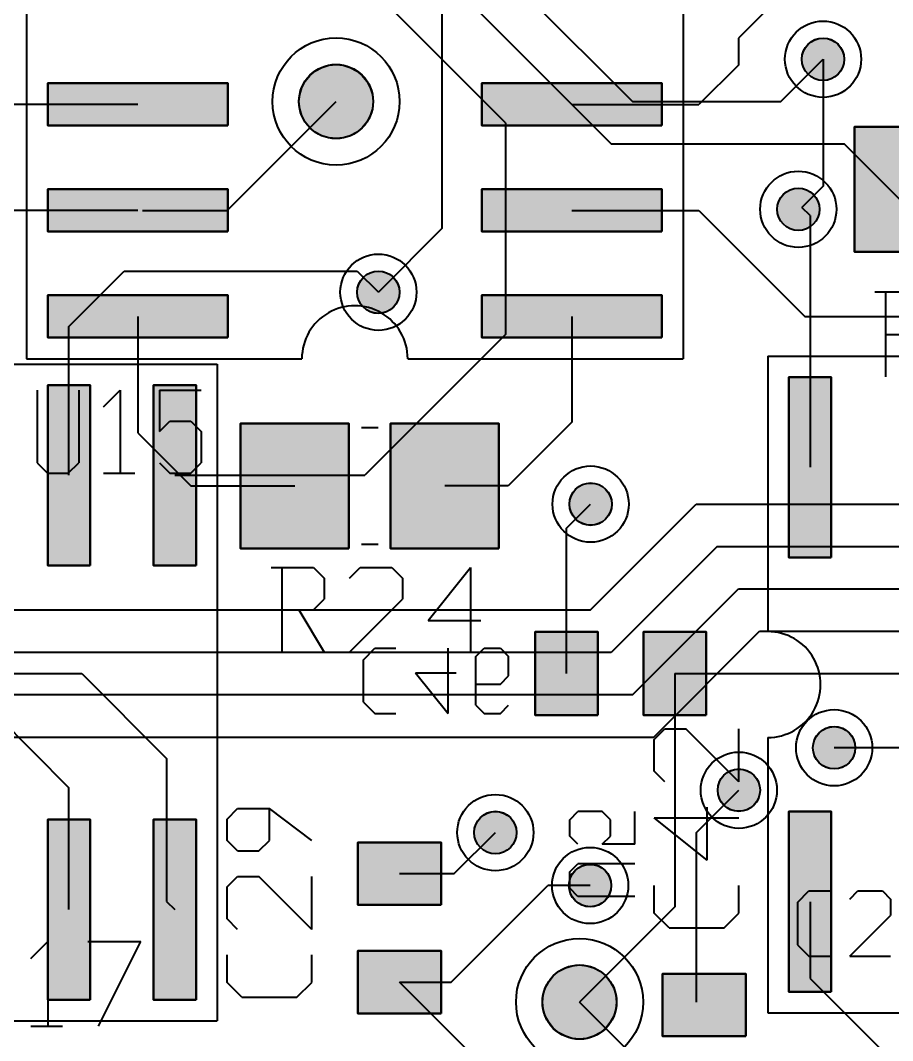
# Model space of a CAD drawing. Header units: millimetres. Extents: x 3 to 131, y 2 to 65.
# Drawn here: x 95.44 to 105.9, y 22.91 to 35.14 of the extents above; entities that cross this region are included whole.
import ezdxf

# ---------------------------------------------------------------- set-up
doc = ezdxf.new("R2010")
doc.units = ezdxf.units.MM
for name, color, linetype in [('bottom_copper', 7, 'Continuous'), ('bottom_silk', 7, 'Continuous'), ('drill_plated', 7, 'Continuous'), ('top_copper', 7, 'Continuous'), ('top_silk', 7, 'Continuous')]:
    doc.layers.add(name, color=color, linetype=linetype)

msp = doc.modelspace()

# ---------------------------------------------------------------- hatches: boundary and pattern name
at = {"layer": 'bottom_copper', "lineweight": 40}
for points in [[(105.317, 34.621), (105.302, 34.573), (105.279, 34.529), (105.247, 34.491), (105.209, 34.459), (105.165, 34.436), (105.117, 34.421), (105.068, 34.416), (105.018, 34.421), (104.971, 34.436), (104.927, 34.459), (104.888, 34.491), (104.857, 34.529), (104.833, 34.573), (104.819, 34.621), (104.814, 34.67), (104.819, 34.72), (104.833, 34.768), (104.857, 34.812), (104.888, 34.85), (104.927, 34.882), (104.971, 34.905), (105.018, 34.92), (105.068, 34.924), (105.117, 34.92), (105.165, 34.905), (105.209, 34.882), (105.247, 34.85), (105.279, 34.812), (105.302, 34.768), (105.317, 34.72), (105.322, 34.67), (105.317, 34.621)], [(99.662, 34.076), (99.636, 33.992), (99.595, 33.916), (99.54, 33.848), (99.473, 33.793), (99.396, 33.752), (99.313, 33.727), (99.226, 33.718), (99.139, 33.727), (99.056, 33.752), (98.979, 33.793), (98.911, 33.848), (98.856, 33.916), (98.815, 33.992), (98.79, 34.076), (98.781, 34.163), (98.79, 34.249), (98.815, 34.333), (98.856, 34.409), (98.911, 34.477), (98.979, 34.532), (99.056, 34.573), (99.139, 34.598), (99.226, 34.607), (99.313, 34.598), (99.396, 34.573), (99.473, 34.532), (99.54, 34.477), (99.595, 34.409), (99.636, 34.333), (99.662, 34.249), (99.67, 34.163), (99.662, 34.076)], [(105.021, 32.821), (105.006, 32.773), (104.983, 32.729), (104.951, 32.691), (104.913, 32.659), (104.869, 32.636), (104.821, 32.621), (104.771, 32.617), (104.722, 32.621), (104.674, 32.636), (104.63, 32.659), (104.592, 32.691), (104.56, 32.729), (104.537, 32.773), (104.522, 32.821), (104.517, 32.871), (104.522, 32.92), (104.537, 32.968), (104.56, 33.012), (104.592, 33.05), (104.63, 33.082), (104.674, 33.105), (104.722, 33.12), (104.771, 33.125), (104.821, 33.12), (104.869, 33.105), (104.913, 33.082), (104.951, 33.05), (104.983, 33.012), (105.006, 32.968), (105.021, 32.92), (105.025, 32.871), (105.021, 32.821)], [(99.983, 31.827), (99.968, 31.779), (99.945, 31.735), (99.913, 31.697), (99.875, 31.665), (99.831, 31.642), (99.783, 31.627), (99.734, 31.622), (99.684, 31.627), (99.637, 31.642), (99.593, 31.665), (99.554, 31.697), (99.523, 31.735), (99.499, 31.779), (99.485, 31.827), (99.48, 31.877), (99.485, 31.926), (99.499, 31.974), (99.523, 32.018), (99.554, 32.056), (99.593, 32.088), (99.637, 32.111), (99.684, 32.126), (99.734, 32.13), (99.783, 32.126), (99.831, 32.111), (99.875, 32.088), (99.913, 32.056), (99.945, 32.018), (99.968, 31.974), (99.983, 31.926), (99.988, 31.877), (99.983, 31.827)], [(105.166, 28.698), (104.658, 28.698), (104.658, 30.857), (105.166, 30.857), (105.166, 28.698)], [(96.276, 28.603), (95.768, 28.603), (95.768, 30.762), (96.276, 30.762), (96.276, 28.603)], [(97.546, 28.603), (97.038, 28.603), (97.038, 30.762), (97.546, 30.762), (97.546, 28.603)], [(102.529, 29.287), (102.515, 29.239), (102.491, 29.195), (102.46, 29.157), (102.421, 29.125), (102.377, 29.102), (102.329, 29.087), (102.28, 29.082), (102.23, 29.087), (102.183, 29.102), (102.139, 29.125), (102.1, 29.157), (102.069, 29.195), (102.045, 29.239), (102.031, 29.287), (102.026, 29.337), (102.031, 29.386), (102.045, 29.434), (102.069, 29.478), (102.1, 29.516), (102.139, 29.548), (102.183, 29.571), (102.23, 29.586), (102.28, 29.59), (102.329, 29.586), (102.377, 29.571), (102.421, 29.548), (102.46, 29.516), (102.491, 29.478), (102.515, 29.434), (102.529, 29.386), (102.534, 29.337), (102.529, 29.287)], [(102.365, 26.805), (101.615, 26.805), (101.615, 27.804), (102.365, 27.804), (102.365, 26.805)], [(103.665, 26.805), (102.915, 26.805), (102.915, 27.804), (103.665, 27.804), (103.665, 26.805)], [(105.45, 26.366), (105.436, 26.318), (105.412, 26.274), (105.381, 26.236), (105.342, 26.204), (105.298, 26.181), (105.25, 26.166), (105.201, 26.162), (105.151, 26.166), (105.104, 26.181), (105.06, 26.204), (105.021, 26.236), (104.99, 26.274), (104.966, 26.318), (104.952, 26.366), (104.947, 26.416), (104.952, 26.465), (104.966, 26.513), (104.99, 26.557), (105.021, 26.595), (105.06, 26.627), (105.104, 26.65), (105.151, 26.665), (105.201, 26.67), (105.25, 26.665), (105.298, 26.65), (105.342, 26.627), (105.381, 26.595), (105.412, 26.557), (105.436, 26.513), (105.45, 26.465), (105.455, 26.416), (105.45, 26.366)], [(104.307, 25.858), (104.293, 25.81), (104.269, 25.766), (104.238, 25.728), (104.199, 25.696), (104.155, 25.673), (104.107, 25.658), (104.058, 25.654), (104.008, 25.658), (103.961, 25.673), (103.917, 25.696), (103.878, 25.728), (103.847, 25.766), (103.823, 25.81), (103.809, 25.858), (103.804, 25.907), (103.809, 25.957), (103.823, 26.005), (103.847, 26.049), (103.878, 26.087), (103.917, 26.119), (103.961, 26.142), (104.008, 26.157), (104.058, 26.162), (104.107, 26.157), (104.155, 26.142), (104.199, 26.119), (104.238, 26.087), (104.269, 26.049), (104.293, 26.005), (104.307, 25.957), (104.312, 25.907), (104.307, 25.858)], [(101.386, 25.35), (101.372, 25.302), (101.348, 25.258), (101.317, 25.22), (101.278, 25.188), (101.234, 25.165), (101.186, 25.15), (101.137, 25.145), (101.087, 25.15), (101.04, 25.165), (100.996, 25.188), (100.957, 25.22), (100.926, 25.258), (100.902, 25.302), (100.888, 25.35), (100.883, 25.399), (100.888, 25.449), (100.902, 25.497), (100.926, 25.541), (100.957, 25.579), (100.996, 25.611), (101.04, 25.634), (101.087, 25.649), (101.137, 25.654), (101.186, 25.649), (101.234, 25.634), (101.278, 25.611), (101.317, 25.579), (101.348, 25.541), (101.372, 25.497), (101.386, 25.449), (101.391, 25.399), (101.386, 25.35)], [(105.166, 23.491), (104.658, 23.491), (104.658, 25.65), (105.166, 25.65), (105.166, 23.491)], [(96.276, 23.396), (95.768, 23.396), (95.768, 25.555), (96.276, 25.555), (96.276, 23.396)], [(97.546, 23.396), (97.038, 23.396), (97.038, 25.555), (97.546, 25.555), (97.546, 23.396)], [(102.523, 24.715), (102.508, 24.667), (102.485, 24.623), (102.453, 24.585), (102.415, 24.553), (102.371, 24.53), (102.323, 24.515), (102.274, 24.511), (102.224, 24.515), (102.177, 24.53), (102.133, 24.553), (102.094, 24.585), (102.063, 24.623), (102.039, 24.667), (102.025, 24.715), (102.02, 24.765), (102.025, 24.814), (102.039, 24.862), (102.063, 24.906), (102.094, 24.944), (102.133, 24.976), (102.177, 24.999), (102.224, 25.014), (102.274, 25.018), (102.323, 25.014), (102.371, 24.999), (102.415, 24.976), (102.453, 24.944), (102.485, 24.906), (102.508, 24.862), (102.523, 24.814), (102.528, 24.765), (102.523, 24.715)], [(102.583, 23.281), (102.557, 23.197), (102.516, 23.121), (102.461, 23.053), (102.394, 22.998), (102.317, 22.957), (102.234, 22.932), (102.147, 22.923), (102.06, 22.932), (101.977, 22.957), (101.9, 22.998), (101.832, 23.053), (101.777, 23.121), (101.736, 23.197), (101.711, 23.281), (101.702, 23.367), (101.711, 23.454), (101.736, 23.538), (101.777, 23.614), (101.832, 23.682), (101.9, 23.737), (101.977, 23.778), (102.06, 23.803), (102.147, 23.812), (102.234, 23.803), (102.317, 23.778), (102.394, 23.737), (102.461, 23.682), (102.516, 23.614), (102.557, 23.538), (102.583, 23.454), (102.591, 23.367), (102.583, 23.281)]]:
    msp.add_hatch(color=7, dxfattribs=at).paths.add_polyline_path(points, flags=0)
at = {"layer": 'drill_plated', "lineweight": 40}
for points in [[(105.317, 34.621), (105.302, 34.573), (105.279, 34.529), (105.247, 34.491), (105.209, 34.459), (105.165, 34.436), (105.117, 34.421), (105.068, 34.416), (105.018, 34.421), (104.971, 34.436), (104.927, 34.459), (104.888, 34.491), (104.857, 34.529), (104.833, 34.573), (104.819, 34.621), (104.814, 34.67), (104.819, 34.72), (104.833, 34.768), (104.857, 34.812), (104.888, 34.85), (104.927, 34.882), (104.971, 34.905), (105.018, 34.92), (105.068, 34.924), (105.117, 34.92), (105.165, 34.905), (105.209, 34.882), (105.247, 34.85), (105.279, 34.812), (105.302, 34.768), (105.317, 34.72), (105.322, 34.67), (105.317, 34.621)], [(99.662, 34.076), (99.636, 33.992), (99.595, 33.916), (99.54, 33.848), (99.473, 33.793), (99.396, 33.752), (99.313, 33.727), (99.226, 33.718), (99.139, 33.727), (99.056, 33.752), (98.979, 33.793), (98.911, 33.848), (98.856, 33.916), (98.815, 33.992), (98.79, 34.076), (98.781, 34.163), (98.79, 34.249), (98.815, 34.333), (98.856, 34.409), (98.911, 34.477), (98.979, 34.532), (99.056, 34.573), (99.139, 34.598), (99.226, 34.607), (99.313, 34.598), (99.396, 34.573), (99.473, 34.532), (99.54, 34.477), (99.595, 34.409), (99.636, 34.333), (99.662, 34.249), (99.67, 34.163), (99.662, 34.076)], [(105.021, 32.821), (105.006, 32.773), (104.983, 32.729), (104.951, 32.691), (104.913, 32.659), (104.869, 32.636), (104.821, 32.621), (104.771, 32.617), (104.722, 32.621), (104.674, 32.636), (104.63, 32.659), (104.592, 32.691), (104.56, 32.729), (104.537, 32.773), (104.522, 32.821), (104.517, 32.871), (104.522, 32.92), (104.537, 32.968), (104.56, 33.012), (104.592, 33.05), (104.63, 33.082), (104.674, 33.105), (104.722, 33.12), (104.771, 33.125), (104.821, 33.12), (104.869, 33.105), (104.913, 33.082), (104.951, 33.05), (104.983, 33.012), (105.006, 32.968), (105.021, 32.92), (105.025, 32.871), (105.021, 32.821)], [(99.983, 31.827), (99.968, 31.779), (99.945, 31.735), (99.913, 31.697), (99.875, 31.665), (99.831, 31.642), (99.783, 31.627), (99.734, 31.622), (99.684, 31.627), (99.637, 31.642), (99.593, 31.665), (99.554, 31.697), (99.523, 31.735), (99.499, 31.779), (99.485, 31.827), (99.48, 31.877), (99.485, 31.926), (99.499, 31.974), (99.523, 32.018), (99.554, 32.056), (99.593, 32.088), (99.637, 32.111), (99.684, 32.126), (99.734, 32.13), (99.783, 32.126), (99.831, 32.111), (99.875, 32.088), (99.913, 32.056), (99.945, 32.018), (99.968, 31.974), (99.983, 31.926), (99.988, 31.877), (99.983, 31.827)], [(102.529, 29.287), (102.515, 29.239), (102.491, 29.195), (102.46, 29.157), (102.421, 29.125), (102.377, 29.102), (102.329, 29.087), (102.28, 29.082), (102.23, 29.087), (102.183, 29.102), (102.139, 29.125), (102.1, 29.157), (102.069, 29.195), (102.045, 29.239), (102.031, 29.287), (102.026, 29.337), (102.031, 29.386), (102.045, 29.434), (102.069, 29.478), (102.1, 29.516), (102.139, 29.548), (102.183, 29.571), (102.23, 29.586), (102.28, 29.59), (102.329, 29.586), (102.377, 29.571), (102.421, 29.548), (102.46, 29.516), (102.491, 29.478), (102.515, 29.434), (102.529, 29.386), (102.534, 29.337), (102.529, 29.287)], [(105.45, 26.366), (105.436, 26.318), (105.412, 26.274), (105.381, 26.236), (105.342, 26.204), (105.298, 26.181), (105.25, 26.166), (105.201, 26.162), (105.151, 26.166), (105.104, 26.181), (105.06, 26.204), (105.021, 26.236), (104.99, 26.274), (104.966, 26.318), (104.952, 26.366), (104.947, 26.416), (104.952, 26.465), (104.966, 26.513), (104.99, 26.557), (105.021, 26.595), (105.06, 26.627), (105.104, 26.65), (105.151, 26.665), (105.201, 26.67), (105.25, 26.665), (105.298, 26.65), (105.342, 26.627), (105.381, 26.595), (105.412, 26.557), (105.436, 26.513), (105.45, 26.465), (105.455, 26.416), (105.45, 26.366)], [(104.307, 25.858), (104.293, 25.81), (104.269, 25.766), (104.238, 25.728), (104.199, 25.696), (104.155, 25.673), (104.107, 25.658), (104.058, 25.654), (104.008, 25.658), (103.961, 25.673), (103.917, 25.696), (103.878, 25.728), (103.847, 25.766), (103.823, 25.81), (103.809, 25.858), (103.804, 25.907), (103.809, 25.957), (103.823, 26.005), (103.847, 26.049), (103.878, 26.087), (103.917, 26.119), (103.961, 26.142), (104.008, 26.157), (104.058, 26.162), (104.107, 26.157), (104.155, 26.142), (104.199, 26.119), (104.238, 26.087), (104.269, 26.049), (104.293, 26.005), (104.307, 25.957), (104.312, 25.907), (104.307, 25.858)], [(101.386, 25.35), (101.372, 25.302), (101.348, 25.258), (101.317, 25.22), (101.278, 25.188), (101.234, 25.165), (101.186, 25.15), (101.137, 25.145), (101.087, 25.15), (101.04, 25.165), (100.996, 25.188), (100.957, 25.22), (100.926, 25.258), (100.902, 25.302), (100.888, 25.35), (100.883, 25.399), (100.888, 25.449), (100.902, 25.497), (100.926, 25.541), (100.957, 25.579), (100.996, 25.611), (101.04, 25.634), (101.087, 25.649), (101.137, 25.654), (101.186, 25.649), (101.234, 25.634), (101.278, 25.611), (101.317, 25.579), (101.348, 25.541), (101.372, 25.497), (101.386, 25.449), (101.391, 25.399), (101.386, 25.35)], [(102.523, 24.715), (102.508, 24.667), (102.485, 24.623), (102.453, 24.585), (102.415, 24.553), (102.371, 24.53), (102.323, 24.515), (102.274, 24.511), (102.224, 24.515), (102.177, 24.53), (102.133, 24.553), (102.094, 24.585), (102.063, 24.623), (102.039, 24.667), (102.025, 24.715), (102.02, 24.765), (102.025, 24.814), (102.039, 24.862), (102.063, 24.906), (102.094, 24.944), (102.133, 24.976), (102.177, 24.999), (102.224, 25.014), (102.274, 25.018), (102.323, 25.014), (102.371, 24.999), (102.415, 24.976), (102.453, 24.944), (102.485, 24.906), (102.508, 24.862), (102.523, 24.814), (102.528, 24.765), (102.523, 24.715)], [(102.583, 23.281), (102.557, 23.197), (102.516, 23.121), (102.461, 23.053), (102.394, 22.998), (102.317, 22.957), (102.234, 22.932), (102.147, 22.923), (102.06, 22.932), (101.977, 22.957), (101.9, 22.998), (101.832, 23.053), (101.777, 23.121), (101.736, 23.197), (101.711, 23.281), (101.702, 23.367), (101.711, 23.454), (101.736, 23.538), (101.777, 23.614), (101.832, 23.682), (101.9, 23.737), (101.977, 23.778), (102.06, 23.803), (102.147, 23.812), (102.234, 23.803), (102.317, 23.778), (102.394, 23.737), (102.461, 23.682), (102.516, 23.614), (102.557, 23.538), (102.583, 23.454), (102.591, 23.367), (102.583, 23.281)]]:
    msp.add_hatch(color=7, dxfattribs=at).paths.add_polyline_path(points, flags=0)
at = {"layer": 'top_copper', "lineweight": 40}
for points in [[(105.317, 34.621), (105.302, 34.573), (105.279, 34.529), (105.247, 34.491), (105.209, 34.459), (105.165, 34.436), (105.117, 34.421), (105.068, 34.416), (105.018, 34.421), (104.971, 34.436), (104.927, 34.459), (104.888, 34.491), (104.857, 34.529), (104.833, 34.573), (104.819, 34.621), (104.814, 34.67), (104.819, 34.72), (104.833, 34.768), (104.857, 34.812), (104.888, 34.85), (104.927, 34.882), (104.971, 34.905), (105.018, 34.92), (105.068, 34.924), (105.117, 34.92), (105.165, 34.905), (105.209, 34.882), (105.247, 34.85), (105.279, 34.812), (105.302, 34.768), (105.317, 34.72), (105.322, 34.67), (105.317, 34.621)], [(99.662, 34.076), (99.636, 33.992), (99.595, 33.916), (99.54, 33.848), (99.473, 33.793), (99.396, 33.752), (99.313, 33.727), (99.226, 33.718), (99.139, 33.727), (99.056, 33.752), (98.979, 33.793), (98.911, 33.848), (98.856, 33.916), (98.815, 33.992), (98.79, 34.076), (98.781, 34.163), (98.79, 34.249), (98.815, 34.333), (98.856, 34.409), (98.911, 34.477), (98.979, 34.532), (99.056, 34.573), (99.139, 34.598), (99.226, 34.607), (99.313, 34.598), (99.396, 34.573), (99.473, 34.532), (99.54, 34.477), (99.595, 34.409), (99.636, 34.333), (99.662, 34.249), (99.67, 34.163), (99.662, 34.076)], [(97.927, 33.874), (95.768, 33.874), (95.768, 34.382), (97.927, 34.382), (97.927, 33.874)], [(103.134, 33.874), (100.975, 33.874), (100.975, 34.382), (103.134, 34.382), (103.134, 33.874)], [(106.746, 32.362), (105.447, 32.362), (105.447, 33.861), (106.746, 33.861), (106.746, 32.362)], [(97.927, 32.604), (95.768, 32.604), (95.768, 33.112), (97.927, 33.112), (97.927, 32.604)], [(103.134, 32.604), (100.975, 32.604), (100.975, 33.112), (103.134, 33.112), (103.134, 32.604)], [(105.021, 32.821), (105.006, 32.773), (104.983, 32.729), (104.951, 32.691), (104.913, 32.659), (104.869, 32.636), (104.821, 32.621), (104.771, 32.617), (104.722, 32.621), (104.674, 32.636), (104.63, 32.659), (104.592, 32.691), (104.56, 32.729), (104.537, 32.773), (104.522, 32.821), (104.517, 32.871), (104.522, 32.92), (104.537, 32.968), (104.56, 33.012), (104.592, 33.05), (104.63, 33.082), (104.674, 33.105), (104.722, 33.12), (104.771, 33.125), (104.821, 33.12), (104.869, 33.105), (104.913, 33.082), (104.951, 33.05), (104.983, 33.012), (105.006, 32.968), (105.021, 32.92), (105.025, 32.871), (105.021, 32.821)], [(99.983, 31.827), (99.968, 31.779), (99.945, 31.735), (99.913, 31.697), (99.875, 31.665), (99.831, 31.642), (99.783, 31.627), (99.734, 31.622), (99.684, 31.627), (99.637, 31.642), (99.593, 31.665), (99.554, 31.697), (99.523, 31.735), (99.499, 31.779), (99.485, 31.827), (99.48, 31.877), (99.485, 31.926), (99.499, 31.974), (99.523, 32.018), (99.554, 32.056), (99.593, 32.088), (99.637, 32.111), (99.684, 32.126), (99.734, 32.13), (99.783, 32.126), (99.831, 32.111), (99.875, 32.088), (99.913, 32.056), (99.945, 32.018), (99.968, 31.974), (99.983, 31.926), (99.988, 31.877), (99.983, 31.827)], [(97.927, 31.334), (95.768, 31.334), (95.768, 31.842), (97.927, 31.842), (97.927, 31.334)], [(103.134, 31.334), (100.975, 31.334), (100.975, 31.842), (103.134, 31.842), (103.134, 31.334)], [(99.38, 28.806), (98.081, 28.806), (98.081, 30.305), (99.38, 30.305), (99.38, 28.806)], [(101.18, 28.806), (99.88, 28.806), (99.88, 30.305), (101.18, 30.305), (101.18, 28.806)], [(102.529, 29.287), (102.515, 29.239), (102.491, 29.195), (102.46, 29.157), (102.421, 29.125), (102.377, 29.102), (102.329, 29.087), (102.28, 29.082), (102.23, 29.087), (102.183, 29.102), (102.139, 29.125), (102.1, 29.157), (102.069, 29.195), (102.045, 29.239), (102.031, 29.287), (102.026, 29.337), (102.031, 29.386), (102.045, 29.434), (102.069, 29.478), (102.1, 29.516), (102.139, 29.548), (102.183, 29.571), (102.23, 29.586), (102.28, 29.59), (102.329, 29.586), (102.377, 29.571), (102.421, 29.548), (102.46, 29.516), (102.491, 29.478), (102.515, 29.434), (102.529, 29.386), (102.534, 29.337), (102.529, 29.287)], [(105.45, 26.366), (105.436, 26.318), (105.412, 26.274), (105.381, 26.236), (105.342, 26.204), (105.298, 26.181), (105.25, 26.166), (105.201, 26.162), (105.151, 26.166), (105.104, 26.181), (105.06, 26.204), (105.021, 26.236), (104.99, 26.274), (104.966, 26.318), (104.952, 26.366), (104.947, 26.416), (104.952, 26.465), (104.966, 26.513), (104.99, 26.557), (105.021, 26.595), (105.06, 26.627), (105.104, 26.65), (105.151, 26.665), (105.201, 26.67), (105.25, 26.665), (105.298, 26.65), (105.342, 26.627), (105.381, 26.595), (105.412, 26.557), (105.436, 26.513), (105.45, 26.465), (105.455, 26.416), (105.45, 26.366)], [(104.307, 25.858), (104.293, 25.81), (104.269, 25.766), (104.238, 25.728), (104.199, 25.696), (104.155, 25.673), (104.107, 25.658), (104.058, 25.654), (104.008, 25.658), (103.961, 25.673), (103.917, 25.696), (103.878, 25.728), (103.847, 25.766), (103.823, 25.81), (103.809, 25.858), (103.804, 25.907), (103.809, 25.957), (103.823, 26.005), (103.847, 26.049), (103.878, 26.087), (103.917, 26.119), (103.961, 26.142), (104.008, 26.157), (104.058, 26.162), (104.107, 26.157), (104.155, 26.142), (104.199, 26.119), (104.238, 26.087), (104.269, 26.049), (104.293, 26.005), (104.307, 25.957), (104.312, 25.907), (104.307, 25.858)], [(101.386, 25.35), (101.372, 25.302), (101.348, 25.258), (101.317, 25.22), (101.278, 25.188), (101.234, 25.165), (101.186, 25.15), (101.137, 25.145), (101.087, 25.15), (101.04, 25.165), (100.996, 25.188), (100.957, 25.22), (100.926, 25.258), (100.902, 25.302), (100.888, 25.35), (100.883, 25.399), (100.888, 25.449), (100.902, 25.497), (100.926, 25.541), (100.957, 25.579), (100.996, 25.611), (101.04, 25.634), (101.087, 25.649), (101.137, 25.654), (101.186, 25.649), (101.234, 25.634), (101.278, 25.611), (101.317, 25.579), (101.348, 25.541), (101.372, 25.497), (101.386, 25.449), (101.391, 25.399), (101.386, 25.35)], [(100.488, 24.532), (99.488, 24.532), (99.488, 25.281), (100.488, 25.281), (100.488, 24.532)], [(102.523, 24.715), (102.508, 24.667), (102.485, 24.623), (102.453, 24.585), (102.415, 24.553), (102.371, 24.53), (102.323, 24.515), (102.274, 24.511), (102.224, 24.515), (102.177, 24.53), (102.133, 24.553), (102.094, 24.585), (102.063, 24.623), (102.039, 24.667), (102.025, 24.715), (102.02, 24.765), (102.025, 24.814), (102.039, 24.862), (102.063, 24.906), (102.094, 24.944), (102.133, 24.976), (102.177, 24.999), (102.224, 25.014), (102.274, 25.018), (102.323, 25.014), (102.371, 24.999), (102.415, 24.976), (102.453, 24.944), (102.485, 24.906), (102.508, 24.862), (102.523, 24.814), (102.528, 24.765), (102.523, 24.715)], [(100.488, 23.232), (99.488, 23.232), (99.488, 23.981), (100.488, 23.981), (100.488, 23.232)], [(102.583, 23.281), (102.557, 23.197), (102.516, 23.121), (102.461, 23.053), (102.394, 22.998), (102.317, 22.957), (102.234, 22.932), (102.147, 22.923), (102.06, 22.932), (101.977, 22.957), (101.9, 22.998), (101.832, 23.053), (101.777, 23.121), (101.736, 23.197), (101.711, 23.281), (101.702, 23.367), (101.711, 23.454), (101.736, 23.538), (101.777, 23.614), (101.832, 23.682), (101.9, 23.737), (101.977, 23.778), (102.06, 23.803), (102.147, 23.812), (102.234, 23.803), (102.317, 23.778), (102.394, 23.737), (102.461, 23.682), (102.516, 23.614), (102.557, 23.538), (102.583, 23.454), (102.591, 23.367), (102.583, 23.281)], [(104.142, 22.958), (103.142, 22.958), (103.142, 23.707), (104.142, 23.707), (104.142, 22.958)]]:
    msp.add_hatch(color=7, dxfattribs=at).paths.add_polyline_path(points, flags=0)

# ---------------------------------------------------------------- linework, layer by layer
at = {"layer": 'bottom_copper', "color": 7, "lineweight": 40}
for p, q in [((99.48, 37.465), (102.782, 34.163)), ((99.226, 36.957), (102.528, 33.654)), ((101.258, 33.908), (98.972, 36.194)), ((104.56, 34.163), (105.068, 34.67)), ((102.782, 34.163), (104.56, 34.163)), ((101.258, 33.908), (101.258, 31.369)), ((102.528, 33.654), (105.322, 33.654)), ((106.182, 32.795), (105.322, 33.654)), ((104.912, 32.795), (104.814, 32.892)), ((104.912, 32.795), (104.912, 29.778)), ((96.022, 31.467), (96.686, 32.13)), ((96.686, 32.13), (99.48, 32.13)), ((99.48, 32.13), (99.734, 31.877)), ((96.022, 29.683), (96.022, 31.467)), ((101.258, 31.369), (99.572, 29.683)), ((105.166, 30.857), (104.658, 30.857)), ((104.658, 30.857), (104.658, 28.698)), ((105.166, 28.698), (105.166, 30.857)), ((96.276, 30.762), (95.768, 30.762)), ((95.768, 30.762), (95.768, 28.603)), ((96.276, 28.603), (96.276, 30.762)), ((97.546, 30.762), (97.038, 30.762)), ((97.038, 30.762), (97.038, 28.603)), ((97.546, 28.603), (97.546, 30.762)), ((97.292, 29.683), (99.572, 29.683)), ((101.99, 29.047), (102.28, 29.337)), ((101.99, 27.305), (101.99, 29.047)), ((104.658, 28.698), (105.166, 28.698)), ((95.768, 28.603), (96.276, 28.603)), ((97.038, 28.603), (97.546, 28.603)), ((102.365, 27.804), (101.615, 27.804)), ((101.615, 27.804), (101.615, 26.805)), ((102.365, 26.805), (102.365, 27.804)), ((103.665, 27.804), (102.915, 27.804)), ((102.915, 27.804), (102.915, 26.805)), ((103.665, 26.805), (103.665, 27.804)), ((86.018, 27.305), (96.178, 27.305)), ((96.178, 27.305), (97.194, 26.288)), ((103.29, 27.305), (103.29, 24.511)), ((103.29, 27.305), (107.608, 27.305)), ((95.162, 26.797), (96.022, 25.937)), ((101.615, 26.805), (102.365, 26.805)), ((102.915, 26.805), (103.665, 26.805)), ((107.233, 26.416), (105.201, 26.416)), ((97.194, 26.288), (97.194, 24.574)), ((96.022, 24.476), (96.022, 25.937)), ((105.166, 25.65), (104.658, 25.65)), ((104.658, 25.65), (104.658, 23.491)), ((105.166, 23.491), (105.166, 25.65)), ((96.276, 25.555), (95.768, 25.555)), ((95.768, 25.555), (95.768, 23.396)), ((96.276, 23.396), (96.276, 25.555)), ((97.546, 25.555), (97.038, 25.555)), ((97.038, 25.555), (97.038, 23.396)), ((97.546, 23.396), (97.546, 25.555)), ((97.194, 24.574), (97.292, 24.476)), ((103.29, 24.511), (102.147, 23.367)), ((104.912, 24.571), (104.912, 23.651)), ((104.912, 23.651), (105.83, 22.733)), ((104.658, 23.491), (105.166, 23.491)), ((95.768, 23.396), (96.276, 23.396)), ((97.038, 23.396), (97.546, 23.396))]:
    msp.add_line(p, q, dxfattribs=at)
for points in [[(105.317, 34.621), (105.302, 34.573), (105.279, 34.529), (105.247, 34.491), (105.209, 34.459), (105.165, 34.436), (105.117, 34.421), (105.068, 34.416), (105.018, 34.421), (104.971, 34.436), (104.927, 34.459), (104.888, 34.491), (104.857, 34.529), (104.833, 34.573), (104.819, 34.621), (104.814, 34.67), (104.819, 34.72), (104.833, 34.768), (104.857, 34.812), (104.888, 34.85), (104.927, 34.882), (104.971, 34.905), (105.018, 34.92), (105.068, 34.924), (105.117, 34.92), (105.165, 34.905), (105.209, 34.882), (105.247, 34.85), (105.279, 34.812), (105.302, 34.768), (105.317, 34.72), (105.322, 34.67), (105.317, 34.621)], [(99.662, 34.076), (99.636, 33.992), (99.595, 33.916), (99.54, 33.848), (99.473, 33.793), (99.396, 33.752), (99.313, 33.727), (99.226, 33.718), (99.139, 33.727), (99.056, 33.752), (98.979, 33.793), (98.911, 33.848), (98.856, 33.916), (98.815, 33.992), (98.79, 34.076), (98.781, 34.163), (98.79, 34.249), (98.815, 34.333), (98.856, 34.409), (98.911, 34.477), (98.979, 34.532), (99.056, 34.573), (99.139, 34.598), (99.226, 34.607), (99.313, 34.598), (99.396, 34.573), (99.473, 34.532), (99.54, 34.477), (99.595, 34.409), (99.636, 34.333), (99.662, 34.249), (99.67, 34.163), (99.662, 34.076)], [(105.021, 32.821), (105.006, 32.773), (104.983, 32.729), (104.951, 32.691), (104.913, 32.659), (104.869, 32.636), (104.821, 32.621), (104.771, 32.617), (104.722, 32.621), (104.674, 32.636), (104.63, 32.659), (104.592, 32.691), (104.56, 32.729), (104.537, 32.773), (104.522, 32.821), (104.517, 32.871), (104.522, 32.92), (104.537, 32.968), (104.56, 33.012), (104.592, 33.05), (104.63, 33.082), (104.674, 33.105), (104.722, 33.12), (104.771, 33.125), (104.821, 33.12), (104.869, 33.105), (104.913, 33.082), (104.951, 33.05), (104.983, 33.012), (105.006, 32.968), (105.021, 32.92), (105.025, 32.871), (105.021, 32.821)], [(99.983, 31.827), (99.968, 31.779), (99.945, 31.735), (99.913, 31.697), (99.875, 31.665), (99.831, 31.642), (99.783, 31.627), (99.734, 31.622), (99.684, 31.627), (99.637, 31.642), (99.593, 31.665), (99.554, 31.697), (99.523, 31.735), (99.499, 31.779), (99.485, 31.827), (99.48, 31.877), (99.485, 31.926), (99.499, 31.974), (99.523, 32.018), (99.554, 32.056), (99.593, 32.088), (99.637, 32.111), (99.684, 32.126), (99.734, 32.13), (99.783, 32.126), (99.831, 32.111), (99.875, 32.088), (99.913, 32.056), (99.945, 32.018), (99.968, 31.974), (99.983, 31.926), (99.988, 31.877), (99.983, 31.827)], [(105.166, 28.698), (104.658, 28.698), (104.658, 30.857), (105.166, 30.857), (105.166, 28.698)], [(96.276, 28.603), (95.768, 28.603), (95.768, 30.762), (96.276, 30.762), (96.276, 28.603)], [(97.546, 28.603), (97.038, 28.603), (97.038, 30.762), (97.546, 30.762), (97.546, 28.603)], [(102.529, 29.287), (102.515, 29.239), (102.491, 29.195), (102.46, 29.157), (102.421, 29.125), (102.377, 29.102), (102.329, 29.087), (102.28, 29.082), (102.23, 29.087), (102.183, 29.102), (102.139, 29.125), (102.1, 29.157), (102.069, 29.195), (102.045, 29.239), (102.031, 29.287), (102.026, 29.337), (102.031, 29.386), (102.045, 29.434), (102.069, 29.478), (102.1, 29.516), (102.139, 29.548), (102.183, 29.571), (102.23, 29.586), (102.28, 29.59), (102.329, 29.586), (102.377, 29.571), (102.421, 29.548), (102.46, 29.516), (102.491, 29.478), (102.515, 29.434), (102.529, 29.386), (102.534, 29.337), (102.529, 29.287)], [(102.365, 26.805), (101.615, 26.805), (101.615, 27.804), (102.365, 27.804), (102.365, 26.805)], [(103.665, 26.805), (102.915, 26.805), (102.915, 27.804), (103.665, 27.804), (103.665, 26.805)], [(105.45, 26.366), (105.436, 26.318), (105.412, 26.274), (105.381, 26.236), (105.342, 26.204), (105.298, 26.181), (105.25, 26.166), (105.201, 26.162), (105.151, 26.166), (105.104, 26.181), (105.06, 26.204), (105.021, 26.236), (104.99, 26.274), (104.966, 26.318), (104.952, 26.366), (104.947, 26.416), (104.952, 26.465), (104.966, 26.513), (104.99, 26.557), (105.021, 26.595), (105.06, 26.627), (105.104, 26.65), (105.151, 26.665), (105.201, 26.67), (105.25, 26.665), (105.298, 26.65), (105.342, 26.627), (105.381, 26.595), (105.412, 26.557), (105.436, 26.513), (105.45, 26.465), (105.455, 26.416), (105.45, 26.366)], [(104.307, 25.858), (104.293, 25.81), (104.269, 25.766), (104.238, 25.728), (104.199, 25.696), (104.155, 25.673), (104.107, 25.658), (104.058, 25.654), (104.008, 25.658), (103.961, 25.673), (103.917, 25.696), (103.878, 25.728), (103.847, 25.766), (103.823, 25.81), (103.809, 25.858), (103.804, 25.907), (103.809, 25.957), (103.823, 26.005), (103.847, 26.049), (103.878, 26.087), (103.917, 26.119), (103.961, 26.142), (104.008, 26.157), (104.058, 26.162), (104.107, 26.157), (104.155, 26.142), (104.199, 26.119), (104.238, 26.087), (104.269, 26.049), (104.293, 26.005), (104.307, 25.957), (104.312, 25.907), (104.307, 25.858)], [(101.386, 25.35), (101.372, 25.302), (101.348, 25.258), (101.317, 25.22), (101.278, 25.188), (101.234, 25.165), (101.186, 25.15), (101.137, 25.145), (101.087, 25.15), (101.04, 25.165), (100.996, 25.188), (100.957, 25.22), (100.926, 25.258), (100.902, 25.302), (100.888, 25.35), (100.883, 25.399), (100.888, 25.449), (100.902, 25.497), (100.926, 25.541), (100.957, 25.579), (100.996, 25.611), (101.04, 25.634), (101.087, 25.649), (101.137, 25.654), (101.186, 25.649), (101.234, 25.634), (101.278, 25.611), (101.317, 25.579), (101.348, 25.541), (101.372, 25.497), (101.386, 25.449), (101.391, 25.399), (101.386, 25.35)], [(105.166, 23.491), (104.658, 23.491), (104.658, 25.65), (105.166, 25.65), (105.166, 23.491)], [(96.276, 23.396), (95.768, 23.396), (95.768, 25.555), (96.276, 25.555), (96.276, 23.396)], [(97.546, 23.396), (97.038, 23.396), (97.038, 25.555), (97.546, 25.555), (97.546, 23.396)], [(102.523, 24.715), (102.508, 24.667), (102.485, 24.623), (102.453, 24.585), (102.415, 24.553), (102.371, 24.53), (102.323, 24.515), (102.274, 24.511), (102.224, 24.515), (102.177, 24.53), (102.133, 24.553), (102.094, 24.585), (102.063, 24.623), (102.039, 24.667), (102.025, 24.715), (102.02, 24.765), (102.025, 24.814), (102.039, 24.862), (102.063, 24.906), (102.094, 24.944), (102.133, 24.976), (102.177, 24.999), (102.224, 25.014), (102.274, 25.018), (102.323, 25.014), (102.371, 24.999), (102.415, 24.976), (102.453, 24.944), (102.485, 24.906), (102.508, 24.862), (102.523, 24.814), (102.528, 24.765), (102.523, 24.715)], [(102.583, 23.281), (102.557, 23.197), (102.516, 23.121), (102.461, 23.053), (102.394, 22.998), (102.317, 22.957), (102.234, 22.932), (102.147, 22.923), (102.06, 22.932), (101.977, 22.957), (101.9, 22.998), (101.832, 23.053), (101.777, 23.121), (101.736, 23.197), (101.711, 23.281), (101.702, 23.367), (101.711, 23.454), (101.736, 23.538), (101.777, 23.614), (101.832, 23.682), (101.9, 23.737), (101.977, 23.778), (102.06, 23.803), (102.147, 23.812), (102.234, 23.803), (102.317, 23.778), (102.394, 23.737), (102.461, 23.682), (102.516, 23.614), (102.557, 23.538), (102.583, 23.454), (102.591, 23.367), (102.583, 23.281)]]:
    msp.add_lwpolyline(points, close=True, dxfattribs=at)
for centre, major_axis in [((105.068, 34.67), (0.457, 0)), ((99.226, 34.163), (0.762, 0)), ((105.068, 34.67), (0.254, 0)), ((99.226, 34.163), (0.445, 0)), ((104.771, 32.871), (0.457, 0)), ((104.771, 32.871), (0.254, 0)), ((99.734, 31.877), (0.457, 0)), ((99.734, 31.877), (0.254, 0)), ((102.28, 29.337), (0.457, 0)), ((102.28, 29.337), (0.254, 0)), ((105.201, 26.416), (0.457, 0)), ((105.201, 26.416), (0.254, 0)), ((104.058, 25.907), (0.457, 0)), ((104.058, 25.907), (0.254, 0)), ((101.137, 25.399), (0.457, 0)), ((101.137, 25.399), (0.254, 0)), ((102.274, 24.765), (0.457, 0)), ((102.274, 24.765), (0.254, 0)), ((102.147, 23.367), (0.762, 0)), ((102.147, 23.367), (0.445, 0))]:
    msp.add_ellipse(centre, major_axis=major_axis, ratio=1, dxfattribs=at)
at = {"layer": 'bottom_silk', "color": 7, "lineweight": 40}
for p, q in [((104.404, 31.111), (104.404, 27.809)), ((104.404, 31.111), (114.31, 31.111)), ((87.894, 31.016), (97.8, 31.016)), ((97.8, 31.016), (97.8, 23.142)), ((99.554, 27.472), (99.691, 27.609)), ((99.691, 27.609), (99.945, 27.609)), ((100.571, 26.827), (100.571, 27.609)), ((100.903, 27.512), (101.001, 27.609)), ((101.001, 27.609), (101.197, 27.609)), ((101.197, 27.609), (101.294, 27.512)), ((99.554, 26.964), (99.554, 27.472)), ((100.903, 26.925), (100.903, 27.512)), ((101.294, 27.277), (101.294, 27.512)), ((100.18, 27.316), (100.571, 26.827)), ((100.18, 27.316), (100.668, 27.316)), ((101.197, 27.179), (101.294, 27.277)), ((100.903, 27.179), (101.197, 27.179)), ((99.554, 26.964), (99.691, 26.827)), ((100.903, 26.925), (101.001, 26.827)), ((101.197, 26.827), (101.294, 26.925)), ((99.691, 26.827), (99.945, 26.827)), ((101.001, 26.827), (101.197, 26.827)), ((104.404, 26.539), (104.404, 23.237)), ((102.029, 25.553), (102.127, 25.651)), ((102.42, 25.651), (102.127, 25.651)), ((102.518, 25.553), (102.42, 25.651)), ((102.811, 25.26), (102.811, 25.651)), ((102.029, 25.358), (102.029, 25.553)), ((102.518, 25.358), (102.518, 25.553)), ((102.127, 25.26), (102.029, 25.358)), ((102.42, 25.26), (102.518, 25.358)), ((102.811, 25.26), (102.42, 25.26)), ((102.029, 24.927), (102.127, 25.025)), ((102.811, 25.025), (102.127, 25.025)), ((102.029, 24.732), (102.029, 24.927)), ((102.127, 24.634), (102.029, 24.732)), ((102.811, 24.634), (102.127, 24.634)), ((87.894, 23.142), (97.8, 23.142)), ((104.404, 23.237), (114.31, 23.237))]:
    msp.add_line(p, q, dxfattribs=at)
msp.add_ellipse((104.404, 27.174), major_axis=(0.635, 0), ratio=1, start_param=4.712389, end_param=7.853982, dxfattribs=at)
at = {"layer": 'drill_plated', "color": 7, "lineweight": 40}
for points in [[(105.317, 34.621), (105.302, 34.573), (105.279, 34.529), (105.247, 34.491), (105.209, 34.459), (105.165, 34.436), (105.117, 34.421), (105.068, 34.416), (105.018, 34.421), (104.971, 34.436), (104.927, 34.459), (104.888, 34.491), (104.857, 34.529), (104.833, 34.573), (104.819, 34.621), (104.814, 34.67), (104.819, 34.72), (104.833, 34.768), (104.857, 34.812), (104.888, 34.85), (104.927, 34.882), (104.971, 34.905), (105.018, 34.92), (105.068, 34.924), (105.117, 34.92), (105.165, 34.905), (105.209, 34.882), (105.247, 34.85), (105.279, 34.812), (105.302, 34.768), (105.317, 34.72), (105.322, 34.67), (105.317, 34.621)], [(99.662, 34.076), (99.636, 33.992), (99.595, 33.916), (99.54, 33.848), (99.473, 33.793), (99.396, 33.752), (99.313, 33.727), (99.226, 33.718), (99.139, 33.727), (99.056, 33.752), (98.979, 33.793), (98.911, 33.848), (98.856, 33.916), (98.815, 33.992), (98.79, 34.076), (98.781, 34.163), (98.79, 34.249), (98.815, 34.333), (98.856, 34.409), (98.911, 34.477), (98.979, 34.532), (99.056, 34.573), (99.139, 34.598), (99.226, 34.607), (99.313, 34.598), (99.396, 34.573), (99.473, 34.532), (99.54, 34.477), (99.595, 34.409), (99.636, 34.333), (99.662, 34.249), (99.67, 34.163), (99.662, 34.076)], [(105.021, 32.821), (105.006, 32.773), (104.983, 32.729), (104.951, 32.691), (104.913, 32.659), (104.869, 32.636), (104.821, 32.621), (104.771, 32.617), (104.722, 32.621), (104.674, 32.636), (104.63, 32.659), (104.592, 32.691), (104.56, 32.729), (104.537, 32.773), (104.522, 32.821), (104.517, 32.871), (104.522, 32.92), (104.537, 32.968), (104.56, 33.012), (104.592, 33.05), (104.63, 33.082), (104.674, 33.105), (104.722, 33.12), (104.771, 33.125), (104.821, 33.12), (104.869, 33.105), (104.913, 33.082), (104.951, 33.05), (104.983, 33.012), (105.006, 32.968), (105.021, 32.92), (105.025, 32.871), (105.021, 32.821)], [(99.983, 31.827), (99.968, 31.779), (99.945, 31.735), (99.913, 31.697), (99.875, 31.665), (99.831, 31.642), (99.783, 31.627), (99.734, 31.622), (99.684, 31.627), (99.637, 31.642), (99.593, 31.665), (99.554, 31.697), (99.523, 31.735), (99.499, 31.779), (99.485, 31.827), (99.48, 31.877), (99.485, 31.926), (99.499, 31.974), (99.523, 32.018), (99.554, 32.056), (99.593, 32.088), (99.637, 32.111), (99.684, 32.126), (99.734, 32.13), (99.783, 32.126), (99.831, 32.111), (99.875, 32.088), (99.913, 32.056), (99.945, 32.018), (99.968, 31.974), (99.983, 31.926), (99.988, 31.877), (99.983, 31.827)], [(102.529, 29.287), (102.515, 29.239), (102.491, 29.195), (102.46, 29.157), (102.421, 29.125), (102.377, 29.102), (102.329, 29.087), (102.28, 29.082), (102.23, 29.087), (102.183, 29.102), (102.139, 29.125), (102.1, 29.157), (102.069, 29.195), (102.045, 29.239), (102.031, 29.287), (102.026, 29.337), (102.031, 29.386), (102.045, 29.434), (102.069, 29.478), (102.1, 29.516), (102.139, 29.548), (102.183, 29.571), (102.23, 29.586), (102.28, 29.59), (102.329, 29.586), (102.377, 29.571), (102.421, 29.548), (102.46, 29.516), (102.491, 29.478), (102.515, 29.434), (102.529, 29.386), (102.534, 29.337), (102.529, 29.287)], [(105.45, 26.366), (105.436, 26.318), (105.412, 26.274), (105.381, 26.236), (105.342, 26.204), (105.298, 26.181), (105.25, 26.166), (105.201, 26.162), (105.151, 26.166), (105.104, 26.181), (105.06, 26.204), (105.021, 26.236), (104.99, 26.274), (104.966, 26.318), (104.952, 26.366), (104.947, 26.416), (104.952, 26.465), (104.966, 26.513), (104.99, 26.557), (105.021, 26.595), (105.06, 26.627), (105.104, 26.65), (105.151, 26.665), (105.201, 26.67), (105.25, 26.665), (105.298, 26.65), (105.342, 26.627), (105.381, 26.595), (105.412, 26.557), (105.436, 26.513), (105.45, 26.465), (105.455, 26.416), (105.45, 26.366)], [(104.307, 25.858), (104.293, 25.81), (104.269, 25.766), (104.238, 25.728), (104.199, 25.696), (104.155, 25.673), (104.107, 25.658), (104.058, 25.654), (104.008, 25.658), (103.961, 25.673), (103.917, 25.696), (103.878, 25.728), (103.847, 25.766), (103.823, 25.81), (103.809, 25.858), (103.804, 25.907), (103.809, 25.957), (103.823, 26.005), (103.847, 26.049), (103.878, 26.087), (103.917, 26.119), (103.961, 26.142), (104.008, 26.157), (104.058, 26.162), (104.107, 26.157), (104.155, 26.142), (104.199, 26.119), (104.238, 26.087), (104.269, 26.049), (104.293, 26.005), (104.307, 25.957), (104.312, 25.907), (104.307, 25.858)], [(101.386, 25.35), (101.372, 25.302), (101.348, 25.258), (101.317, 25.22), (101.278, 25.188), (101.234, 25.165), (101.186, 25.15), (101.137, 25.145), (101.087, 25.15), (101.04, 25.165), (100.996, 25.188), (100.957, 25.22), (100.926, 25.258), (100.902, 25.302), (100.888, 25.35), (100.883, 25.399), (100.888, 25.449), (100.902, 25.497), (100.926, 25.541), (100.957, 25.579), (100.996, 25.611), (101.04, 25.634), (101.087, 25.649), (101.137, 25.654), (101.186, 25.649), (101.234, 25.634), (101.278, 25.611), (101.317, 25.579), (101.348, 25.541), (101.372, 25.497), (101.386, 25.449), (101.391, 25.399), (101.386, 25.35)], [(102.523, 24.715), (102.508, 24.667), (102.485, 24.623), (102.453, 24.585), (102.415, 24.553), (102.371, 24.53), (102.323, 24.515), (102.274, 24.511), (102.224, 24.515), (102.177, 24.53), (102.133, 24.553), (102.094, 24.585), (102.063, 24.623), (102.039, 24.667), (102.025, 24.715), (102.02, 24.765), (102.025, 24.814), (102.039, 24.862), (102.063, 24.906), (102.094, 24.944), (102.133, 24.976), (102.177, 24.999), (102.224, 25.014), (102.274, 25.018), (102.323, 25.014), (102.371, 24.999), (102.415, 24.976), (102.453, 24.944), (102.485, 24.906), (102.508, 24.862), (102.523, 24.814), (102.528, 24.765), (102.523, 24.715)], [(102.583, 23.281), (102.557, 23.197), (102.516, 23.121), (102.461, 23.053), (102.394, 22.998), (102.317, 22.957), (102.234, 22.932), (102.147, 22.923), (102.06, 22.932), (101.977, 22.957), (101.9, 22.998), (101.832, 23.053), (101.777, 23.121), (101.736, 23.197), (101.711, 23.281), (101.702, 23.367), (101.711, 23.454), (101.736, 23.538), (101.777, 23.614), (101.832, 23.682), (101.9, 23.737), (101.977, 23.778), (102.06, 23.803), (102.147, 23.812), (102.234, 23.803), (102.317, 23.778), (102.394, 23.737), (102.461, 23.682), (102.516, 23.614), (102.557, 23.538), (102.583, 23.454), (102.591, 23.367), (102.583, 23.281)]]:
    msp.add_lwpolyline(points, close=True, dxfattribs=at)
for centre, major_axis in [((105.068, 34.67), (0.254, 0)), ((99.226, 34.163), (0.445, 0)), ((104.771, 32.871), (0.254, 0)), ((99.734, 31.877), (0.254, 0)), ((102.28, 29.337), (0.254, 0)), ((105.201, 26.416), (0.254, 0)), ((104.058, 25.907), (0.254, 0)), ((101.137, 25.399), (0.254, 0)), ((102.274, 24.765), (0.254, 0)), ((102.147, 23.367), (0.445, 0))]:
    msp.add_ellipse(centre, major_axis=major_axis, ratio=1, dxfattribs=at)
at = {"layer": 'top_copper', "color": 7, "lineweight": 40}
for p, q in [((100.496, 36.703), (100.496, 32.639)), ((104.809, 35.682), (104.052, 34.924)), ((104.052, 34.924), (104.052, 34.601)), ((105.068, 34.67), (105.068, 33.147)), ((104.052, 34.601), (103.579, 34.128)), ((95.768, 34.382), (95.768, 33.874)), ((97.927, 34.382), (95.768, 34.382)), ((97.927, 33.874), (97.927, 34.382)), ((100.975, 34.382), (100.975, 33.874)), ((103.134, 34.382), (100.975, 34.382)), ((103.134, 33.874), (103.134, 34.382)), ((96.847, 34.128), (94.943, 34.128)), ((97.921, 32.858), (99.226, 34.163)), ((102.054, 34.128), (103.579, 34.128)), ((95.768, 33.874), (97.927, 33.874)), ((100.975, 33.874), (103.134, 33.874)), ((106.746, 33.861), (105.447, 33.861)), ((105.447, 33.861), (105.447, 32.362)), ((105.068, 33.147), (104.814, 32.892)), ((95.768, 33.112), (95.768, 32.604)), ((97.927, 33.112), (95.768, 33.112)), ((97.927, 32.604), (97.927, 33.112)), ((100.975, 33.112), (100.975, 32.604)), ((103.134, 33.112), (100.975, 33.112)), ((103.134, 32.604), (103.134, 33.112)), ((96.847, 32.858), (94.18, 32.858)), ((96.905, 32.858), (97.921, 32.858)), ((102.054, 32.858), (103.578, 32.858)), ((103.578, 32.858), (104.848, 31.588)), ((95.768, 32.604), (97.927, 32.604)), ((100.496, 32.639), (99.734, 31.877)), ((100.975, 32.604), (103.134, 32.604)), ((105.447, 32.362), (106.746, 32.362)), ((95.768, 31.842), (95.768, 31.334)), ((97.927, 31.842), (95.768, 31.842)), ((97.927, 31.334), (97.927, 31.842)), ((100.975, 31.842), (100.975, 31.334)), ((103.134, 31.842), (100.975, 31.842)), ((103.134, 31.334), (103.134, 31.842)), ((96.847, 31.588), (96.847, 30.191)), ((102.054, 31.588), (102.054, 30.318)), ((104.848, 31.588), (109.166, 31.588)), ((95.768, 31.334), (97.927, 31.334)), ((100.975, 31.334), (103.134, 31.334)), ((99.38, 30.305), (98.081, 30.305)), ((98.081, 30.305), (98.081, 28.806)), ((99.38, 28.806), (99.38, 30.305)), ((101.18, 30.305), (99.88, 30.305)), ((99.88, 30.305), (99.88, 28.806)), ((101.18, 28.806), (101.18, 30.305)), ((102.054, 30.318), (101.292, 29.556)), ((96.847, 30.191), (97.482, 29.556)), ((97.482, 29.556), (98.731, 29.556)), ((101.292, 29.556), (100.53, 29.556)), ((102.274, 28.067), (103.544, 29.337)), ((103.544, 29.337), (116.244, 29.337)), ((98.081, 28.806), (99.38, 28.806)), ((99.88, 28.806), (101.18, 28.806)), ((103.798, 28.828), (102.528, 27.558)), ((103.798, 28.828), (116.752, 28.828)), ((102.782, 27.05), (104.052, 28.32)), ((104.052, 28.32), (117.26, 28.32)), ((102.274, 28.067), (89.32, 28.067)), ((103.036, 26.543), (104.306, 27.812)), ((104.306, 27.812), (117.006, 27.812)), ((102.528, 27.558), (88.05, 27.558)), ((102.782, 27.05), (87.796, 27.05)), ((86.78, 26.543), (103.036, 26.543)), ((103.55, 25.399), (104.058, 25.907)), ((100.644, 24.907), (101.137, 25.399)), ((103.55, 23.367), (103.55, 25.399)), ((99.488, 25.281), (99.488, 24.532)), ((100.488, 25.281), (99.488, 25.281)), ((100.488, 24.532), (100.488, 25.281)), ((99.988, 24.907), (100.644, 24.907)), ((100.608, 23.607), (101.766, 24.765)), ((102.274, 24.765), (101.766, 24.765)), ((99.488, 24.532), (100.488, 24.532)), ((99.488, 23.981), (99.488, 23.232)), ((100.488, 23.981), (99.488, 23.981)), ((100.488, 23.232), (100.488, 23.981)), ((99.988, 23.607), (100.608, 23.607)), ((100.911, 22.683), (99.988, 23.607)), ((103.142, 23.707), (103.142, 22.958)), ((104.142, 23.707), (103.142, 23.707)), ((104.142, 22.958), (104.142, 23.707)), ((103.511, 22.004), (102.147, 23.367)), ((99.488, 23.232), (100.488, 23.232)), ((103.142, 22.958), (104.142, 22.958))]:
    msp.add_line(p, q, dxfattribs=at)
for points in [[(105.317, 34.621), (105.302, 34.573), (105.279, 34.529), (105.247, 34.491), (105.209, 34.459), (105.165, 34.436), (105.117, 34.421), (105.068, 34.416), (105.018, 34.421), (104.971, 34.436), (104.927, 34.459), (104.888, 34.491), (104.857, 34.529), (104.833, 34.573), (104.819, 34.621), (104.814, 34.67), (104.819, 34.72), (104.833, 34.768), (104.857, 34.812), (104.888, 34.85), (104.927, 34.882), (104.971, 34.905), (105.018, 34.92), (105.068, 34.924), (105.117, 34.92), (105.165, 34.905), (105.209, 34.882), (105.247, 34.85), (105.279, 34.812), (105.302, 34.768), (105.317, 34.72), (105.322, 34.67), (105.317, 34.621)], [(99.662, 34.076), (99.636, 33.992), (99.595, 33.916), (99.54, 33.848), (99.473, 33.793), (99.396, 33.752), (99.313, 33.727), (99.226, 33.718), (99.139, 33.727), (99.056, 33.752), (98.979, 33.793), (98.911, 33.848), (98.856, 33.916), (98.815, 33.992), (98.79, 34.076), (98.781, 34.163), (98.79, 34.249), (98.815, 34.333), (98.856, 34.409), (98.911, 34.477), (98.979, 34.532), (99.056, 34.573), (99.139, 34.598), (99.226, 34.607), (99.313, 34.598), (99.396, 34.573), (99.473, 34.532), (99.54, 34.477), (99.595, 34.409), (99.636, 34.333), (99.662, 34.249), (99.67, 34.163), (99.662, 34.076)], [(97.927, 33.874), (95.768, 33.874), (95.768, 34.382), (97.927, 34.382), (97.927, 33.874)], [(103.134, 33.874), (100.975, 33.874), (100.975, 34.382), (103.134, 34.382), (103.134, 33.874)], [(106.746, 32.362), (105.447, 32.362), (105.447, 33.861), (106.746, 33.861), (106.746, 32.362)], [(97.927, 32.604), (95.768, 32.604), (95.768, 33.112), (97.927, 33.112), (97.927, 32.604)], [(103.134, 32.604), (100.975, 32.604), (100.975, 33.112), (103.134, 33.112), (103.134, 32.604)], [(105.021, 32.821), (105.006, 32.773), (104.983, 32.729), (104.951, 32.691), (104.913, 32.659), (104.869, 32.636), (104.821, 32.621), (104.771, 32.617), (104.722, 32.621), (104.674, 32.636), (104.63, 32.659), (104.592, 32.691), (104.56, 32.729), (104.537, 32.773), (104.522, 32.821), (104.517, 32.871), (104.522, 32.92), (104.537, 32.968), (104.56, 33.012), (104.592, 33.05), (104.63, 33.082), (104.674, 33.105), (104.722, 33.12), (104.771, 33.125), (104.821, 33.12), (104.869, 33.105), (104.913, 33.082), (104.951, 33.05), (104.983, 33.012), (105.006, 32.968), (105.021, 32.92), (105.025, 32.871), (105.021, 32.821)], [(99.983, 31.827), (99.968, 31.779), (99.945, 31.735), (99.913, 31.697), (99.875, 31.665), (99.831, 31.642), (99.783, 31.627), (99.734, 31.622), (99.684, 31.627), (99.637, 31.642), (99.593, 31.665), (99.554, 31.697), (99.523, 31.735), (99.499, 31.779), (99.485, 31.827), (99.48, 31.877), (99.485, 31.926), (99.499, 31.974), (99.523, 32.018), (99.554, 32.056), (99.593, 32.088), (99.637, 32.111), (99.684, 32.126), (99.734, 32.13), (99.783, 32.126), (99.831, 32.111), (99.875, 32.088), (99.913, 32.056), (99.945, 32.018), (99.968, 31.974), (99.983, 31.926), (99.988, 31.877), (99.983, 31.827)], [(97.927, 31.334), (95.768, 31.334), (95.768, 31.842), (97.927, 31.842), (97.927, 31.334)], [(103.134, 31.334), (100.975, 31.334), (100.975, 31.842), (103.134, 31.842), (103.134, 31.334)], [(99.38, 28.806), (98.081, 28.806), (98.081, 30.305), (99.38, 30.305), (99.38, 28.806)], [(101.18, 28.806), (99.88, 28.806), (99.88, 30.305), (101.18, 30.305), (101.18, 28.806)], [(102.529, 29.287), (102.515, 29.239), (102.491, 29.195), (102.46, 29.157), (102.421, 29.125), (102.377, 29.102), (102.329, 29.087), (102.28, 29.082), (102.23, 29.087), (102.183, 29.102), (102.139, 29.125), (102.1, 29.157), (102.069, 29.195), (102.045, 29.239), (102.031, 29.287), (102.026, 29.337), (102.031, 29.386), (102.045, 29.434), (102.069, 29.478), (102.1, 29.516), (102.139, 29.548), (102.183, 29.571), (102.23, 29.586), (102.28, 29.59), (102.329, 29.586), (102.377, 29.571), (102.421, 29.548), (102.46, 29.516), (102.491, 29.478), (102.515, 29.434), (102.529, 29.386), (102.534, 29.337), (102.529, 29.287)], [(105.45, 26.366), (105.436, 26.318), (105.412, 26.274), (105.381, 26.236), (105.342, 26.204), (105.298, 26.181), (105.25, 26.166), (105.201, 26.162), (105.151, 26.166), (105.104, 26.181), (105.06, 26.204), (105.021, 26.236), (104.99, 26.274), (104.966, 26.318), (104.952, 26.366), (104.947, 26.416), (104.952, 26.465), (104.966, 26.513), (104.99, 26.557), (105.021, 26.595), (105.06, 26.627), (105.104, 26.65), (105.151, 26.665), (105.201, 26.67), (105.25, 26.665), (105.298, 26.65), (105.342, 26.627), (105.381, 26.595), (105.412, 26.557), (105.436, 26.513), (105.45, 26.465), (105.455, 26.416), (105.45, 26.366)], [(104.307, 25.858), (104.293, 25.81), (104.269, 25.766), (104.238, 25.728), (104.199, 25.696), (104.155, 25.673), (104.107, 25.658), (104.058, 25.654), (104.008, 25.658), (103.961, 25.673), (103.917, 25.696), (103.878, 25.728), (103.847, 25.766), (103.823, 25.81), (103.809, 25.858), (103.804, 25.907), (103.809, 25.957), (103.823, 26.005), (103.847, 26.049), (103.878, 26.087), (103.917, 26.119), (103.961, 26.142), (104.008, 26.157), (104.058, 26.162), (104.107, 26.157), (104.155, 26.142), (104.199, 26.119), (104.238, 26.087), (104.269, 26.049), (104.293, 26.005), (104.307, 25.957), (104.312, 25.907), (104.307, 25.858)], [(101.386, 25.35), (101.372, 25.302), (101.348, 25.258), (101.317, 25.22), (101.278, 25.188), (101.234, 25.165), (101.186, 25.15), (101.137, 25.145), (101.087, 25.15), (101.04, 25.165), (100.996, 25.188), (100.957, 25.22), (100.926, 25.258), (100.902, 25.302), (100.888, 25.35), (100.883, 25.399), (100.888, 25.449), (100.902, 25.497), (100.926, 25.541), (100.957, 25.579), (100.996, 25.611), (101.04, 25.634), (101.087, 25.649), (101.137, 25.654), (101.186, 25.649), (101.234, 25.634), (101.278, 25.611), (101.317, 25.579), (101.348, 25.541), (101.372, 25.497), (101.386, 25.449), (101.391, 25.399), (101.386, 25.35)], [(100.488, 24.532), (99.488, 24.532), (99.488, 25.281), (100.488, 25.281), (100.488, 24.532)], [(102.523, 24.715), (102.508, 24.667), (102.485, 24.623), (102.453, 24.585), (102.415, 24.553), (102.371, 24.53), (102.323, 24.515), (102.274, 24.511), (102.224, 24.515), (102.177, 24.53), (102.133, 24.553), (102.094, 24.585), (102.063, 24.623), (102.039, 24.667), (102.025, 24.715), (102.02, 24.765), (102.025, 24.814), (102.039, 24.862), (102.063, 24.906), (102.094, 24.944), (102.133, 24.976), (102.177, 24.999), (102.224, 25.014), (102.274, 25.018), (102.323, 25.014), (102.371, 24.999), (102.415, 24.976), (102.453, 24.944), (102.485, 24.906), (102.508, 24.862), (102.523, 24.814), (102.528, 24.765), (102.523, 24.715)], [(100.488, 23.232), (99.488, 23.232), (99.488, 23.981), (100.488, 23.981), (100.488, 23.232)], [(102.583, 23.281), (102.557, 23.197), (102.516, 23.121), (102.461, 23.053), (102.394, 22.998), (102.317, 22.957), (102.234, 22.932), (102.147, 22.923), (102.06, 22.932), (101.977, 22.957), (101.9, 22.998), (101.832, 23.053), (101.777, 23.121), (101.736, 23.197), (101.711, 23.281), (101.702, 23.367), (101.711, 23.454), (101.736, 23.538), (101.777, 23.614), (101.832, 23.682), (101.9, 23.737), (101.977, 23.778), (102.06, 23.803), (102.147, 23.812), (102.234, 23.803), (102.317, 23.778), (102.394, 23.737), (102.461, 23.682), (102.516, 23.614), (102.557, 23.538), (102.583, 23.454), (102.591, 23.367), (102.583, 23.281)], [(104.142, 22.958), (103.142, 22.958), (103.142, 23.707), (104.142, 23.707), (104.142, 22.958)]]:
    msp.add_lwpolyline(points, close=True, dxfattribs=at)
for centre, major_axis in [((105.068, 34.67), (0.457, 0)), ((99.226, 34.163), (0.762, 0)), ((105.068, 34.67), (0.254, 0)), ((99.226, 34.163), (0.445, 0)), ((104.771, 32.871), (0.457, 0)), ((104.771, 32.871), (0.254, 0)), ((99.734, 31.877), (0.457, 0)), ((99.734, 31.877), (0.254, 0)), ((102.28, 29.337), (0.457, 0)), ((102.28, 29.337), (0.254, 0)), ((105.201, 26.416), (0.457, 0)), ((105.201, 26.416), (0.254, 0)), ((104.058, 25.907), (0.457, 0)), ((104.058, 25.907), (0.254, 0)), ((101.137, 25.399), (0.457, 0)), ((101.137, 25.399), (0.254, 0)), ((102.274, 24.765), (0.457, 0)), ((102.274, 24.765), (0.254, 0)), ((102.147, 23.367), (0.762, 0)), ((102.147, 23.367), (0.445, 0))]:
    msp.add_ellipse(centre, major_axis=major_axis, ratio=1, dxfattribs=at)
at = {"layer": 'top_silk', "color": 7, "lineweight": 40}
for p, q in [((95.514, 35.906), (95.514, 31.08)), ((103.388, 35.906), (103.388, 31.08)), ((105.688, 31.88), (106.196, 31.88)), ((105.815, 31.88), (105.815, 30.864)), ((105.815, 31.372), (106.196, 31.372)), ((95.514, 31.08), (98.816, 31.08)), ((100.086, 31.08), (103.388, 31.08)), ((95.641, 30.704), (95.641, 29.832)), ((96.139, 30.704), (96.139, 29.832)), ((96.437, 30.505), (96.636, 30.704)), ((96.636, 30.704), (96.636, 29.708)), ((97.109, 30.704), (97.607, 30.704)), ((97.109, 30.704), (97.109, 30.206)), ((97.109, 30.206), (97.234, 30.33)), ((97.234, 30.33), (97.483, 30.33)), ((97.483, 30.33), (97.607, 30.206)), ((99.531, 30.255), (99.73, 30.255)), ((97.607, 30.206), (97.607, 29.832)), ((95.641, 29.832), (95.765, 29.708)), ((96.014, 29.708), (96.139, 29.832)), ((97.109, 29.832), (97.234, 29.708)), ((97.483, 29.708), (97.607, 29.832)), ((95.765, 29.708), (96.014, 29.708)), ((96.437, 29.708), (96.811, 29.708)), ((97.234, 29.708), (97.483, 29.708)), ((99.531, 28.856), (99.73, 28.856)), ((98.449, 28.578), (98.957, 28.578)), ((98.576, 28.578), (98.576, 27.562)), ((98.957, 28.578), (99.084, 28.451)), ((99.389, 28.451), (99.516, 28.578)), ((99.516, 28.578), (99.897, 28.578)), ((99.897, 28.578), (100.024, 28.451)), ((100.329, 27.943), (100.837, 28.578)), ((100.837, 28.578), (100.837, 27.562)), ((99.084, 28.451), (99.084, 28.197)), ((100.024, 28.451), (100.024, 28.197)), ((98.957, 28.07), (99.084, 28.197)), ((99.389, 27.562), (100.024, 28.197)), ((98.576, 28.07), (98.957, 28.07)), ((98.779, 28.07), (99.084, 27.562)), ((100.329, 27.943), (100.964, 27.943)), ((99.389, 27.562), (100.024, 27.562)), ((103.042, 26.517), (103.169, 26.644)), ((103.169, 26.644), (103.423, 26.644)), ((104.058, 26.009), (103.423, 26.644)), ((104.058, 26.009), (104.058, 26.644)), ((103.042, 26.136), (103.042, 26.517)), ((103.169, 26.009), (103.042, 26.136)), ((97.918, 25.56), (98.045, 25.687)), ((98.045, 25.687), (98.426, 25.687)), ((98.934, 25.306), (98.426, 25.687)), ((98.426, 25.306), (98.426, 25.687)), ((103.677, 25.069), (103.677, 25.704)), ((103.677, 25.069), (103.042, 25.577)), ((103.042, 25.577), (104.058, 25.577)), ((97.918, 25.306), (97.918, 25.56)), ((98.045, 25.179), (97.918, 25.306)), ((98.299, 25.179), (98.426, 25.306)), ((98.045, 25.179), (98.299, 25.179)), ((97.918, 24.747), (98.045, 24.874)), ((98.045, 24.874), (98.299, 24.874)), ((98.934, 24.239), (98.299, 24.874)), ((98.934, 24.239), (98.934, 24.874)), ((97.918, 24.366), (97.918, 24.747)), ((103.042, 24.434), (103.042, 24.765)), ((104.058, 24.434), (104.058, 24.765)), ((104.762, 24.562), (104.899, 24.699)), ((104.899, 24.699), (105.153, 24.699)), ((105.388, 24.601), (105.485, 24.699)), ((105.485, 24.699), (105.779, 24.699)), ((105.779, 24.699), (105.877, 24.601)), ((105.877, 24.601), (105.877, 24.406)), ((104.762, 24.562), (104.762, 24.054)), ((98.045, 24.239), (97.918, 24.366)), ((103.22, 24.257), (103.042, 24.434)), ((103.88, 24.257), (104.058, 24.434)), ((105.388, 23.917), (105.877, 24.406)), ((103.22, 24.257), (103.88, 24.257)), ((95.565, 23.891), (95.768, 24.095)), ((95.768, 24.095), (95.768, 23.079)), ((96.25, 24.095), (96.885, 24.095)), ((96.377, 23.079), (96.885, 24.095)), ((104.762, 24.054), (104.899, 23.917)), ((97.918, 23.604), (97.918, 23.934)), ((98.934, 23.604), (98.934, 23.934)), ((104.899, 23.917), (105.153, 23.917)), ((105.388, 23.917), (105.877, 23.917)), ((98.096, 23.426), (97.918, 23.604)), ((98.756, 23.426), (98.934, 23.604)), ((98.096, 23.426), (98.756, 23.426)), ((95.565, 23.079), (95.946, 23.079))]:
    msp.add_line(p, q, dxfattribs=at)
msp.add_ellipse((99.451, 31.08), major_axis=(0.635, 0), ratio=1, start_param=0, end_param=3.141593, dxfattribs=at)

doc.saveas('drawing.dxf')
